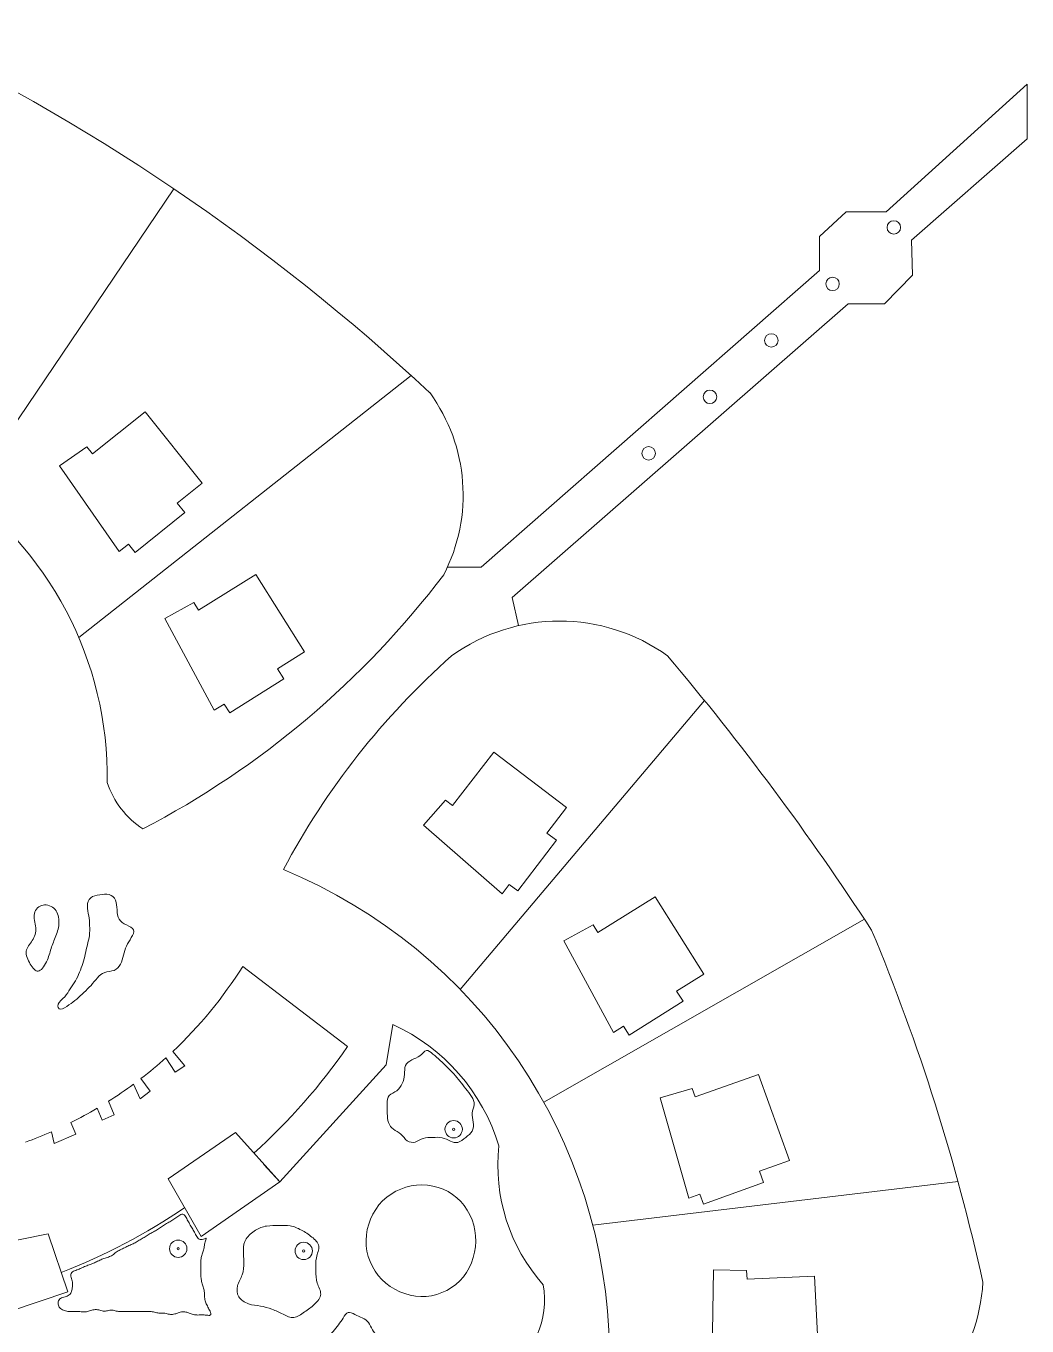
# Model space of a CAD drawing. Header units: inches. Extents: x 36 to 71.8, y 17.4 to 61.8.
# Drawn here: x 56.43 to 71.44, y 32.9 to 52.38 of the extents above; entities that cross this region are included whole.
import ezdxf

# ---------------------------------------------------------------- set-up
doc = ezdxf.new("R2010")
doc.units = ezdxf.units.IN
doc.header["$MEASUREMENT"] = 0
for name, color, linetype, lineweight in [('00_SOURCE_FROZEN', 7, 'Continuous', 18), ('11_EXISTING_TRIMMED', 7, 'Continuous', 13), ('20_NEW_PLANTING', 7, 'Continuous', 13), ('40_PLANTS', 7, 'Continuous', 13)]:
    doc.layers.add(name, color=color, linetype=linetype, lineweight=lineweight)

# ---------------------------------------------------------------- blocks, each defined once
blk = doc.blocks.new('TREE')
for radius in [1, 0.13]:
    blk.add_circle((0, 0), radius)

msp = doc.modelspace()

# ---------------------------------------------------------------- linework, layer by layer
at = {"layer": '00_SOURCE_FROZEN'}
msp.add_line((63.257, 44.272), (62.748, 44.272), dxfattribs=at)
for points in [[(63.257, 44.272), (68.329, 48.719), (68.329, 49.231), (68.73, 49.6), (69.33, 49.6), (71.442, 51.512), (71.442, 50.696), (69.711, 49.177), (69.725, 48.651), (69.304, 48.218), (68.761, 48.218), (63.72, 43.82), (63.817, 43.397)], [(55.552, 45.371), (58.647, 49.945)], [(62.206, 47.145), (57.223, 43.22)], [(66.604, 42.276), (62.941, 37.945)], [(69.006, 38.995), (64.196, 36.253)], [(58.528, 36.918), (58.67, 36.704), (58.814, 36.799), (58.632, 37.014)], [(58.043, 36.524), (58.141, 36.305), (58.295, 36.419), (58.155, 36.608)], [(57.496, 36.162), (57.572, 35.985), (57.754, 36.063), (57.668, 36.267)], [(56.812, 35.811), (56.853, 35.634), (57.179, 35.773), (57.105, 35.949)], [(58.564, 35.106), (59.058, 34.241), (60.235, 35.059), (59.57, 35.799), (58.564, 35.106)], [(70.407, 35.063), (64.93, 34.409)]]:
    msp.add_lwpolyline(points, dxfattribs=at)
for points in [[(57.426, 45.973), (58.218, 46.601), (59.075, 45.534), (58.699, 45.232), (58.811, 45.092), (58.066, 44.493), (57.966, 44.618), (57.83, 44.508), (56.934, 45.791), (57.343, 46.076)], [(59.019, 43.63), (59.878, 44.165), (60.608, 43.006), (60.2, 42.749), (60.296, 42.598), (59.487, 42.088), (59.402, 42.222), (59.254, 42.129), (58.511, 43.505), (58.949, 43.742)], [(62.827, 40.702), (63.445, 41.502), (64.534, 40.672), (64.241, 40.288), (64.384, 40.18), (63.804, 39.42), (63.677, 39.516), (63.571, 39.377), (62.394, 40.407), (62.722, 40.782)], [(65.006, 38.799), (65.865, 39.334), (66.595, 38.175), (66.187, 37.918), (66.283, 37.767), (65.474, 37.257), (65.389, 37.391), (65.242, 37.298), (64.498, 38.674), (64.936, 38.911)], [(66.464, 36.332), (67.417, 36.67), (67.882, 35.382), (67.428, 35.218), (67.489, 35.05), (66.59, 34.725), (66.536, 34.875), (66.372, 34.816), (65.94, 36.319), (66.419, 36.457)], [(55.549, 34.034), (56.763, 34.283), (57.058, 33.412), (55.766, 32.976)], [(67.244, 33.6), (68.254, 33.648), (68.327, 32.28), (67.845, 32.255), (67.855, 32.076), (66.9, 32.025), (66.892, 32.184), (66.717, 32.175), (66.739, 33.739), (67.237, 33.732)]]:
    msp.add_lwpolyline(points, close=True, dxfattribs=at)
for points in [[(50.14, 46.014, -0.546754), (57.65, 41.045, 0.171391), (58.184, 40.351, 0.171391)], [(60.29, 39.74, -0.089338), (62.813, 42.944, -0.322066), (66.051, 42.944, -0.030946), (69.111, 38.833, -0.044664), (70.78, 33.554, -0.301674), (68.967, 31.144, -0.082145), (65.591, 31.078)], [(60.29, 39.74, -0.300089), (65.18, 32.538)], [(59.849, 35.488, 0.057164), (61.253, 37.088), (59.681, 38.289, -0.064319), (58.632, 37.014, -0.064319)], [(59.998, 35.322), (60.235, 35.059), (61.831, 36.816), (61.933, 37.418, -0.214593), (63.522, 35.602, 0.212382), (64.188, 33.517, -0.642649), (62.166, 32.15, 0.132984), (51.615, 31.858, -0.471407), (50.913, 32.245)], [(58.528, 36.918, -0.018836), (58.155, 36.608, -0.018836)], [(58.043, 36.524, -0.017658), (57.668, 36.267, -0.017658)], [(57.496, 36.162, -0.017305), (57.105, 35.949, -0.017305)], [(56.812, 35.811, -0.016254), (56.423, 35.655, -0.016254)], [(56.959, 33.703, 0.056142), (58.811, 34.673)]]:
    msp.add_lwpolyline(points, format="xyb", dxfattribs=at)
for centre, radius, start, end in [((40.939, 23.771), 31.601, 47.0054, 64.8874), ((60.387, 45.356), 2.599, 332.6099, 36.0186), ((51.961, 52.291), 13.465, 297.5281, 322.8549)]:
    msp.add_arc(centre, radius, start, end, dxfattribs=at)
at = {"layer": '11_EXISTING_TRIMMED'}
for points, knots in [([(56.95, 37.649), (56.916, 37.649), (56.897, 37.684), (56.912, 37.721), (56.927, 37.757), (56.976, 37.796), (57.011, 37.835), (57.046, 37.874), (57.068, 37.913), (57.094, 37.953), (57.119, 37.992), (57.149, 38.032), (57.173, 38.073), (57.197, 38.115), (57.216, 38.158), (57.234, 38.202), (57.252, 38.246), (57.27, 38.29), (57.284, 38.335), (57.298, 38.38), (57.309, 38.427), (57.319, 38.473), (57.329, 38.52), (57.339, 38.566), (57.351, 38.612), (57.363, 38.658), (57.376, 38.703), (57.382, 38.752), (57.388, 38.8), (57.387, 38.852), (57.385, 38.902), (57.383, 38.952), (57.38, 38.999), (57.372, 39.047), (57.364, 39.096), (57.351, 39.146), (57.352, 39.194), (57.353, 39.243), (57.368, 39.29), (57.401, 39.318), (57.434, 39.346), (57.485, 39.353), (57.536, 39.361), (57.586, 39.369), (57.636, 39.376), (57.678, 39.365), (57.72, 39.354), (57.755, 39.324), (57.773, 39.282), (57.791, 39.241), (57.793, 39.189), (57.796, 39.137), (57.799, 39.086), (57.803, 39.036), (57.826, 38.997), (57.849, 38.959), (57.891, 38.933), (57.937, 38.91), (57.983, 38.887), (58.032, 38.869), (58.045, 38.837), (58.059, 38.806), (58.036, 38.763), (58.01, 38.72), (57.985, 38.678), (57.956, 38.636), (57.937, 38.593), (57.917, 38.55), (57.906, 38.505), (57.894, 38.458), (57.882, 38.412), (57.87, 38.363), (57.848, 38.322), (57.826, 38.281), (57.795, 38.247), (57.752, 38.23), (57.709, 38.214), (57.655, 38.214), (57.611, 38.199), (57.567, 38.184), (57.533, 38.153), (57.501, 38.117), (57.469, 38.082), (57.439, 38.042), (57.406, 38.005), (57.373, 37.968), (57.336, 37.933), (57.3, 37.899), (57.264, 37.864), (57.227, 37.83), (57.191, 37.799), (57.155, 37.769), (57.118, 37.742), (57.075, 37.712), (57.032, 37.682), (56.983, 37.649), (56.95, 37.649)], [0, 0, 0, 0, 0.03125, 0.03125, 0.03125, 0.0625, 0.0625, 0.0625, 0.09375, 0.09375, 0.09375, 0.125, 0.125, 0.125, 0.15625, 0.15625, 0.15625, 0.1875, 0.1875, 0.1875, 0.21875, 0.21875, 0.21875, 0.25, 0.25, 0.25, 0.28125, 0.28125, 0.28125, 0.3125, 0.3125, 0.3125, 0.34375, 0.34375, 0.34375, 0.375, 0.375, 0.375, 0.40625, 0.40625, 0.40625, 0.4375, 0.4375, 0.4375, 0.46875, 0.46875, 0.46875, 0.5, 0.5, 0.5, 0.53125, 0.53125, 0.53125, 0.5625, 0.5625, 0.5625, 0.59375, 0.59375, 0.59375, 0.625, 0.625, 0.625, 0.65625, 0.65625, 0.65625, 0.6875, 0.6875, 0.6875, 0.71875, 0.71875, 0.71875, 0.75, 0.75, 0.75, 0.78125, 0.78125, 0.78125, 0.8125, 0.8125, 0.8125, 0.84375, 0.84375, 0.84375, 0.875, 0.875, 0.875, 0.90625, 0.90625, 0.90625, 0.9375, 0.9375, 0.9375, 0.96875, 0.96875, 0.96875, 1, 1, 1, 1]), ([(56.628, 38.221), (56.585, 38.203), (56.548, 38.244), (56.51, 38.301), (56.472, 38.359), (56.432, 38.434), (56.433, 38.495), (56.433, 38.555), (56.475, 38.601), (56.512, 38.655), (56.549, 38.71), (56.581, 38.773), (56.58, 38.843), (56.58, 38.913), (56.548, 38.99), (56.554, 39.057), (56.559, 39.124), (56.603, 39.181), (56.663, 39.202), (56.723, 39.222), (56.8, 39.206), (56.849, 39.161), (56.899, 39.117), (56.921, 39.044), (56.925, 38.973), (56.928, 38.903), (56.912, 38.836), (56.889, 38.771), (56.866, 38.706), (56.835, 38.643), (56.814, 38.58), (56.793, 38.518), (56.781, 38.456), (56.751, 38.386), (56.72, 38.316), (56.671, 38.239), (56.628, 38.221)], [0, 0, 0, 0, 0.083333, 0.083333, 0.083333, 0.166667, 0.166667, 0.166667, 0.25, 0.25, 0.25, 0.333333, 0.333333, 0.333333, 0.416667, 0.416667, 0.416667, 0.5, 0.5, 0.5, 0.583333, 0.583333, 0.583333, 0.666667, 0.666667, 0.666667, 0.75, 0.75, 0.75, 0.833333, 0.833333, 0.833333, 0.916667, 0.916667, 0.916667, 1, 1, 1, 1]), ([(61.878, 36.353), (61.905, 36.384), (61.953, 36.399), (61.99, 36.426), (62.027, 36.454), (62.054, 36.493), (62.073, 36.534), (62.093, 36.576), (62.104, 36.619), (62.107, 36.667), (62.111, 36.714), (62.106, 36.766), (62.122, 36.804), (62.138, 36.842), (62.175, 36.867), (62.216, 36.887), (62.257, 36.907), (62.302, 36.923), (62.339, 36.951), (62.376, 36.98), (62.404, 37.02), (62.435, 37.027), (62.465, 37.034), (62.498, 37.006), (62.534, 36.976), (62.57, 36.945), (62.608, 36.911), (62.644, 36.878), (62.68, 36.845), (62.713, 36.813), (62.747, 36.78), (62.78, 36.747), (62.813, 36.712), (62.846, 36.677), (62.878, 36.641), (62.909, 36.605), (62.938, 36.568), (62.968, 36.531), (62.996, 36.494), (63.025, 36.456), (63.055, 36.418), (63.087, 36.379), (63.112, 36.339), (63.137, 36.299), (63.155, 36.258), (63.152, 36.217), (63.148, 36.176), (63.124, 36.134), (63.119, 36.09), (63.115, 36.047), (63.131, 36.002), (63.137, 35.955), (63.144, 35.908), (63.141, 35.859), (63.121, 35.821), (63.1, 35.783), (63.063, 35.755), (63.024, 35.725), (62.985, 35.695), (62.944, 35.663), (62.906, 35.652), (62.868, 35.641), (62.833, 35.652), (62.795, 35.67), (62.757, 35.687), (62.716, 35.711), (62.67, 35.721), (62.625, 35.731), (62.576, 35.727), (62.528, 35.726), (62.48, 35.725), (62.433, 35.726), (62.389, 35.712), (62.346, 35.698), (62.307, 35.669), (62.266, 35.657), (62.225, 35.645), (62.182, 35.65), (62.147, 35.675), (62.113, 35.699), (62.087, 35.744), (62.053, 35.774), (62.019, 35.805), (61.976, 35.822), (61.942, 35.847), (61.908, 35.873), (61.882, 35.907), (61.868, 35.947), (61.853, 35.988), (61.851, 36.036), (61.848, 36.084), (61.846, 36.133), (61.843, 36.182), (61.845, 36.229), (61.846, 36.277), (61.852, 36.323), (61.878, 36.353)], [0, 0, 0, 0, 0.03125, 0.03125, 0.03125, 0.0625, 0.0625, 0.0625, 0.09375, 0.09375, 0.09375, 0.125, 0.125, 0.125, 0.15625, 0.15625, 0.15625, 0.1875, 0.1875, 0.1875, 0.21875, 0.21875, 0.21875, 0.25, 0.25, 0.25, 0.28125, 0.28125, 0.28125, 0.3125, 0.3125, 0.3125, 0.34375, 0.34375, 0.34375, 0.375, 0.375, 0.375, 0.40625, 0.40625, 0.40625, 0.4375, 0.4375, 0.4375, 0.46875, 0.46875, 0.46875, 0.5, 0.5, 0.5, 0.53125, 0.53125, 0.53125, 0.5625, 0.5625, 0.5625, 0.59375, 0.59375, 0.59375, 0.625, 0.625, 0.625, 0.65625, 0.65625, 0.65625, 0.6875, 0.6875, 0.6875, 0.71875, 0.71875, 0.71875, 0.75, 0.75, 0.75, 0.78125, 0.78125, 0.78125, 0.8125, 0.8125, 0.8125, 0.84375, 0.84375, 0.84375, 0.875, 0.875, 0.875, 0.90625, 0.90625, 0.90625, 0.9375, 0.9375, 0.9375, 0.96875, 0.96875, 0.96875, 1, 1, 1, 1]), ([(62.286, 35.011), (62.503, 35.031), (62.73, 34.962), (62.893, 34.822), (63.056, 34.682), (63.155, 34.47), (63.172, 34.25), (63.189, 34.031), (63.124, 33.804), (62.989, 33.637), (62.854, 33.469), (62.649, 33.36), (62.434, 33.343), (62.219, 33.327), (61.994, 33.402), (61.827, 33.541), (61.66, 33.68), (61.552, 33.884), (61.533, 34.1), (61.515, 34.317), (61.586, 34.545), (61.724, 34.713), (61.863, 34.882), (62.069, 34.991), (62.286, 35.011)], [0, 0, 0, 0, 0.125, 0.125, 0.125, 0.25, 0.25, 0.25, 0.375, 0.375, 0.375, 0.5, 0.5, 0.5, 0.625, 0.625, 0.625, 0.75, 0.75, 0.75, 0.875, 0.875, 0.875, 1, 1, 1, 1]), ([(56.926, 33.292), (56.938, 33.31), (56.958, 33.319), (56.981, 33.326), (57.003, 33.333), (57.029, 33.339), (57.05, 33.348), (57.072, 33.358), (57.09, 33.371), (57.102, 33.389), (57.113, 33.407), (57.117, 33.43), (57.121, 33.453), (57.125, 33.476), (57.128, 33.5), (57.129, 33.523), (57.129, 33.547), (57.126, 33.57), (57.12, 33.593), (57.113, 33.616), (57.103, 33.639), (57.103, 33.66), (57.103, 33.68), (57.113, 33.698), (57.13, 33.71), (57.147, 33.723), (57.171, 33.73), (57.194, 33.739), (57.217, 33.748), (57.239, 33.758), (57.26, 33.767), (57.282, 33.777), (57.304, 33.787), (57.327, 33.796), (57.349, 33.805), (57.371, 33.813), (57.393, 33.821), (57.416, 33.83), (57.437, 33.838), (57.459, 33.847), (57.48, 33.857), (57.5, 33.868), (57.521, 33.878), (57.542, 33.888), (57.563, 33.898), (57.584, 33.906), (57.606, 33.915), (57.628, 33.921), (57.65, 33.928), (57.671, 33.935), (57.693, 33.942), (57.713, 33.953), (57.733, 33.964), (57.75, 33.98), (57.769, 33.994), (57.788, 34.008), (57.808, 34.021), (57.829, 34.032), (57.851, 34.044), (57.873, 34.053), (57.894, 34.064), (57.916, 34.075), (57.937, 34.087), (57.959, 34.097), (57.98, 34.107), (58.002, 34.116), (58.023, 34.125), (58.044, 34.135), (58.065, 34.145), (58.084, 34.156), (58.104, 34.168), (58.124, 34.181), (58.143, 34.192), (58.163, 34.204), (58.183, 34.215), (58.203, 34.227), (58.223, 34.239), (58.243, 34.253), (58.263, 34.265), (58.283, 34.278), (58.304, 34.29), (58.325, 34.302), (58.346, 34.313), (58.367, 34.325), (58.387, 34.337), (58.408, 34.35), (58.429, 34.362), (58.449, 34.375), (58.469, 34.388), (58.489, 34.401), (58.51, 34.414), (58.53, 34.427), (58.55, 34.44), (58.571, 34.453), (58.591, 34.466), (58.611, 34.479), (58.632, 34.491), (58.652, 34.504), (58.672, 34.516), (58.693, 34.531), (58.713, 34.545), (58.734, 34.561), (58.753, 34.569), (58.773, 34.578), (58.79, 34.577), (58.804, 34.566), (58.818, 34.554), (58.829, 34.53), (58.841, 34.508), (58.853, 34.486), (58.864, 34.465), (58.876, 34.444), (58.888, 34.423), (58.9, 34.402), (58.912, 34.382), (58.924, 34.361), (58.937, 34.34), (58.948, 34.319), (58.96, 34.298), (58.971, 34.277), (58.983, 34.255), (58.996, 34.233), (59.009, 34.211), (59.027, 34.201), (59.046, 34.191), (59.07, 34.192), (59.091, 34.199), (59.111, 34.206), (59.129, 34.219), (59.133, 34.217), (59.138, 34.215), (59.129, 34.197), (59.122, 34.176), (59.115, 34.155), (59.11, 34.129), (59.107, 34.106), (59.103, 34.082), (59.1, 34.06), (59.094, 34.038), (59.088, 34.017), (59.079, 33.996), (59.071, 33.974), (59.064, 33.952), (59.058, 33.93), (59.056, 33.907), (59.053, 33.883), (59.054, 33.859), (59.054, 33.835), (59.055, 33.811), (59.055, 33.786), (59.055, 33.762), (59.055, 33.738), (59.055, 33.714), (59.055, 33.69), (59.054, 33.666), (59.053, 33.642), (59.056, 33.618), (59.058, 33.595), (59.063, 33.572), (59.069, 33.55), (59.074, 33.528), (59.08, 33.506), (59.086, 33.484), (59.093, 33.462), (59.1, 33.44), (59.104, 33.418), (59.108, 33.395), (59.108, 33.371), (59.109, 33.347), (59.11, 33.324), (59.11, 33.3), (59.116, 33.277), (59.122, 33.255), (59.132, 33.234), (59.143, 33.214), (59.153, 33.194), (59.164, 33.174), (59.175, 33.152), (59.187, 33.131), (59.2, 33.107), (59.203, 33.09), (59.206, 33.073), (59.2, 33.062), (59.185, 33.059), (59.169, 33.056), (59.144, 33.061), (59.119, 33.063), (59.094, 33.066), (59.07, 33.065), (59.046, 33.065), (59.022, 33.064), (58.997, 33.063), (58.974, 33.065), (58.951, 33.068), (58.929, 33.073), (58.908, 33.081), (58.886, 33.089), (58.865, 33.099), (58.843, 33.105), (58.822, 33.111), (58.8, 33.114), (58.778, 33.112), (58.756, 33.109), (58.734, 33.102), (58.711, 33.094), (58.689, 33.087), (58.667, 33.08), (58.645, 33.076), (58.623, 33.072), (58.603, 33.072), (58.581, 33.075), (58.56, 33.079), (58.538, 33.087), (58.514, 33.09), (58.491, 33.093), (58.466, 33.09), (58.442, 33.091), (58.419, 33.092), (58.396, 33.096), (58.374, 33.101), (58.352, 33.106), (58.33, 33.113), (58.307, 33.116), (58.284, 33.119), (58.259, 33.119), (58.235, 33.118), (58.211, 33.118), (58.187, 33.117), (58.163, 33.117), (58.139, 33.117), (58.115, 33.118), (58.091, 33.118), (58.067, 33.118), (58.042, 33.117), (58.018, 33.117), (57.994, 33.117), (57.97, 33.118), (57.946, 33.118), (57.922, 33.118), (57.898, 33.117), (57.874, 33.117), (57.85, 33.116), (57.825, 33.115), (57.802, 33.119), (57.779, 33.123), (57.758, 33.132), (57.736, 33.135), (57.714, 33.139), (57.692, 33.137), (57.67, 33.133), (57.648, 33.128), (57.626, 33.12), (57.605, 33.121), (57.583, 33.122), (57.561, 33.131), (57.539, 33.137), (57.516, 33.143), (57.492, 33.146), (57.469, 33.145), (57.445, 33.143), (57.422, 33.138), (57.4, 33.13), (57.378, 33.123), (57.357, 33.115), (57.336, 33.112), (57.315, 33.108), (57.295, 33.11), (57.273, 33.112), (57.251, 33.114), (57.227, 33.117), (57.203, 33.117), (57.179, 33.118), (57.154, 33.117), (57.13, 33.116), (57.106, 33.116), (57.082, 33.115), (57.059, 33.118), (57.036, 33.121), (57.014, 33.128), (56.993, 33.137), (56.971, 33.145), (56.951, 33.155), (56.937, 33.17), (56.923, 33.185), (56.916, 33.205), (56.914, 33.228), (56.912, 33.25), (56.915, 33.275), (56.926, 33.292)], [0, 0, 0, 0, 0.010417, 0.010417, 0.010417, 0.020833, 0.020833, 0.020833, 0.03125, 0.03125, 0.03125, 0.041667, 0.041667, 0.041667, 0.052083, 0.052083, 0.052083, 0.0625, 0.0625, 0.0625, 0.072917, 0.072917, 0.072917, 0.083333, 0.083333, 0.083333, 0.09375, 0.09375, 0.09375, 0.104167, 0.104167, 0.104167, 0.114583, 0.114583, 0.114583, 0.125, 0.125, 0.125, 0.135417, 0.135417, 0.135417, 0.145833, 0.145833, 0.145833, 0.15625, 0.15625, 0.15625, 0.166667, 0.166667, 0.166667, 0.177083, 0.177083, 0.177083, 0.1875, 0.1875, 0.1875, 0.197917, 0.197917, 0.197917, 0.208333, 0.208333, 0.208333, 0.21875, 0.21875, 0.21875, 0.229167, 0.229167, 0.229167, 0.239583, 0.239583, 0.239583, 0.25, 0.25, 0.25, 0.260417, 0.260417, 0.260417, 0.270833, 0.270833, 0.270833, 0.28125, 0.28125, 0.28125, 0.291667, 0.291667, 0.291667, 0.302083, 0.302083, 0.302083, 0.3125, 0.3125, 0.3125, 0.322917, 0.322917, 0.322917, 0.333333, 0.333333, 0.333333, 0.34375, 0.34375, 0.34375, 0.354167, 0.354167, 0.354167, 0.364583, 0.364583, 0.364583, 0.375, 0.375, 0.375, 0.385417, 0.385417, 0.385417, 0.395833, 0.395833, 0.395833, 0.40625, 0.40625, 0.40625, 0.416667, 0.416667, 0.416667, 0.427083, 0.427083, 0.427083, 0.4375, 0.4375, 0.4375, 0.447917, 0.447917, 0.447917, 0.458333, 0.458333, 0.458333, 0.46875, 0.46875, 0.46875, 0.479167, 0.479167, 0.479167, 0.489583, 0.489583, 0.489583, 0.5, 0.5, 0.5, 0.510417, 0.510417, 0.510417, 0.520833, 0.520833, 0.520833, 0.53125, 0.53125, 0.53125, 0.541667, 0.541667, 0.541667, 0.552083, 0.552083, 0.552083, 0.5625, 0.5625, 0.5625, 0.572917, 0.572917, 0.572917, 0.583333, 0.583333, 0.583333, 0.59375, 0.59375, 0.59375, 0.604167, 0.604167, 0.604167, 0.614583, 0.614583, 0.614583, 0.625, 0.625, 0.625, 0.635417, 0.635417, 0.635417, 0.645833, 0.645833, 0.645833, 0.65625, 0.65625, 0.65625, 0.666667, 0.666667, 0.666667, 0.677083, 0.677083, 0.677083, 0.6875, 0.6875, 0.6875, 0.697917, 0.697917, 0.697917, 0.708333, 0.708333, 0.708333, 0.71875, 0.71875, 0.71875, 0.729167, 0.729167, 0.729167, 0.739583, 0.739583, 0.739583, 0.75, 0.75, 0.75, 0.760417, 0.760417, 0.760417, 0.770833, 0.770833, 0.770833, 0.78125, 0.78125, 0.78125, 0.791667, 0.791667, 0.791667, 0.802083, 0.802083, 0.802083, 0.8125, 0.8125, 0.8125, 0.822917, 0.822917, 0.822917, 0.833333, 0.833333, 0.833333, 0.84375, 0.84375, 0.84375, 0.854167, 0.854167, 0.854167, 0.864583, 0.864583, 0.864583, 0.875, 0.875, 0.875, 0.885417, 0.885417, 0.885417, 0.895833, 0.895833, 0.895833, 0.90625, 0.90625, 0.90625, 0.916667, 0.916667, 0.916667, 0.927083, 0.927083, 0.927083, 0.9375, 0.9375, 0.9375, 0.947917, 0.947917, 0.947917, 0.958333, 0.958333, 0.958333, 0.96875, 0.96875, 0.96875, 0.979167, 0.979167, 0.979167, 0.989583, 0.989583, 0.989583, 1, 1, 1, 1]), ([(59.768, 33.231), (59.709, 33.251), (59.653, 33.29), (59.622, 33.338), (59.592, 33.387), (59.588, 33.446), (59.603, 33.502), (59.618, 33.558), (59.652, 33.61), (59.673, 33.668), (59.693, 33.726), (59.699, 33.79), (59.698, 33.853), (59.697, 33.917), (59.689, 33.98), (59.69, 34.039), (59.691, 34.099), (59.701, 34.154), (59.733, 34.205), (59.764, 34.255), (59.817, 34.301), (59.87, 34.334), (59.924, 34.367), (59.978, 34.388), (60.039, 34.397), (60.099, 34.406), (60.166, 34.404), (60.226, 34.405), (60.286, 34.406), (60.339, 34.411), (60.394, 34.401), (60.449, 34.391), (60.505, 34.367), (60.56, 34.337), (60.615, 34.308), (60.669, 34.273), (60.718, 34.233), (60.767, 34.194), (60.812, 34.151), (60.82, 34.098), (60.828, 34.046), (60.799, 33.985), (60.786, 33.922), (60.773, 33.86), (60.775, 33.795), (60.777, 33.73), (60.779, 33.666), (60.779, 33.602), (60.798, 33.543), (60.816, 33.485), (60.853, 33.431), (60.85, 33.377), (60.847, 33.323), (60.804, 33.269), (60.757, 33.225), (60.711, 33.18), (60.661, 33.146), (60.608, 33.109), (60.555, 33.072), (60.499, 33.032), (60.445, 33.026), (60.391, 33.02), (60.339, 33.048), (60.285, 33.075), (60.231, 33.102), (60.175, 33.129), (60.119, 33.15), (60.062, 33.172), (60.004, 33.189), (59.945, 33.198), (59.886, 33.208), (59.826, 33.211), (59.768, 33.231)], [0, 0, 0, 0, 0.041667, 0.041667, 0.041667, 0.083333, 0.083333, 0.083333, 0.125, 0.125, 0.125, 0.166667, 0.166667, 0.166667, 0.208333, 0.208333, 0.208333, 0.25, 0.25, 0.25, 0.291667, 0.291667, 0.291667, 0.333333, 0.333333, 0.333333, 0.375, 0.375, 0.375, 0.416667, 0.416667, 0.416667, 0.458333, 0.458333, 0.458333, 0.5, 0.5, 0.5, 0.541667, 0.541667, 0.541667, 0.583333, 0.583333, 0.583333, 0.625, 0.625, 0.625, 0.666667, 0.666667, 0.666667, 0.708333, 0.708333, 0.708333, 0.75, 0.75, 0.75, 0.791667, 0.791667, 0.791667, 0.833333, 0.833333, 0.833333, 0.875, 0.875, 0.875, 0.916667, 0.916667, 0.916667, 0.958333, 0.958333, 0.958333, 1, 1, 1, 1]), ([(60.761, 32.621), (60.76, 32.633), (60.8, 32.647), (60.838, 32.665), (60.876, 32.683), (60.913, 32.705), (60.946, 32.731), (60.979, 32.758), (61.008, 32.788), (61.036, 32.819), (61.064, 32.85), (61.091, 32.882), (61.116, 32.915), (61.141, 32.947), (61.164, 32.981), (61.187, 33.017), (61.21, 33.053), (61.233, 33.092), (61.262, 33.101), (61.29, 33.111), (61.325, 33.091), (61.362, 33.072), (61.398, 33.054), (61.437, 33.038), (61.474, 33.02), (61.511, 33.002), (61.545, 32.982), (61.568, 32.951), (61.592, 32.92), (61.604, 32.877), (61.625, 32.842), (61.645, 32.806), (61.673, 32.778), (61.708, 32.758), (61.742, 32.738), (61.782, 32.726), (61.82, 32.712), (61.859, 32.699), (61.895, 32.683), (61.933, 32.669), (61.97, 32.654), (62.008, 32.641), (62.049, 32.634), (62.089, 32.628), (62.131, 32.627), (62.174, 32.627), (62.216, 32.627), (62.259, 32.627), (62.302, 32.628), (62.345, 32.629), (62.387, 32.63), (62.427, 32.632), (62.467, 32.633), (62.504, 32.634), (62.544, 32.632), (62.584, 32.63), (62.627, 32.625), (62.67, 32.627), (62.713, 32.628), (62.757, 32.636), (62.796, 32.636), (62.835, 32.635), (62.869, 32.627), (62.896, 32.602), (62.922, 32.577), (62.94, 32.536), (62.964, 32.501), (62.989, 32.467), (63.02, 32.438), (63.045, 32.406), (63.071, 32.374), (63.092, 32.339), (63.114, 32.305), (63.137, 32.272), (63.16, 32.24), (63.192, 32.207), (63.223, 32.175), (63.262, 32.141), (63.267, 32.115), (63.272, 32.089), (63.242, 32.07), (63.203, 32.056), (63.164, 32.042), (63.116, 32.033), (63.073, 32.029), (63.029, 32.025), (62.991, 32.026), (62.953, 32.034), (62.914, 32.043), (62.876, 32.058), (62.839, 32.074), (62.801, 32.089), (62.764, 32.104), (62.726, 32.119), (62.689, 32.133), (62.651, 32.146), (62.613, 32.159), (62.575, 32.172), (62.536, 32.184), (62.498, 32.197), (62.46, 32.21), (62.422, 32.223), (62.384, 32.235), (62.346, 32.248), (62.308, 32.261), (62.27, 32.274), (62.232, 32.287), (62.194, 32.299), (62.156, 32.312), (62.118, 32.325), (62.08, 32.339), (62.041, 32.35), (62.003, 32.362), (61.963, 32.372), (61.924, 32.381), (61.885, 32.391), (61.846, 32.401), (61.807, 32.41), (61.767, 32.419), (61.727, 32.427), (61.688, 32.435), (61.648, 32.442), (61.608, 32.45), (61.568, 32.458), (61.529, 32.467), (61.49, 32.476), (61.451, 32.488), (61.412, 32.499), (61.374, 32.512), (61.336, 32.523), (61.297, 32.534), (61.258, 32.544), (61.217, 32.55), (61.177, 32.556), (61.134, 32.557), (61.094, 32.562), (61.053, 32.567), (61.015, 32.575), (60.974, 32.58), (60.932, 32.585), (60.888, 32.586), (60.845, 32.592), (60.802, 32.598), (60.762, 32.609), (60.761, 32.621)], [0, 0, 0, 0, 0.020833, 0.020833, 0.020833, 0.041667, 0.041667, 0.041667, 0.0625, 0.0625, 0.0625, 0.083333, 0.083333, 0.083333, 0.104167, 0.104167, 0.104167, 0.125, 0.125, 0.125, 0.145833, 0.145833, 0.145833, 0.166667, 0.166667, 0.166667, 0.1875, 0.1875, 0.1875, 0.208333, 0.208333, 0.208333, 0.229167, 0.229167, 0.229167, 0.25, 0.25, 0.25, 0.270833, 0.270833, 0.270833, 0.291667, 0.291667, 0.291667, 0.3125, 0.3125, 0.3125, 0.333333, 0.333333, 0.333333, 0.354167, 0.354167, 0.354167, 0.375, 0.375, 0.375, 0.395833, 0.395833, 0.395833, 0.416667, 0.416667, 0.416667, 0.4375, 0.4375, 0.4375, 0.458333, 0.458333, 0.458333, 0.479167, 0.479167, 0.479167, 0.5, 0.5, 0.5, 0.520833, 0.520833, 0.520833, 0.541667, 0.541667, 0.541667, 0.5625, 0.5625, 0.5625, 0.583333, 0.583333, 0.583333, 0.604167, 0.604167, 0.604167, 0.625, 0.625, 0.625, 0.645833, 0.645833, 0.645833, 0.666667, 0.666667, 0.666667, 0.6875, 0.6875, 0.6875, 0.708333, 0.708333, 0.708333, 0.729167, 0.729167, 0.729167, 0.75, 0.75, 0.75, 0.770833, 0.770833, 0.770833, 0.791667, 0.791667, 0.791667, 0.8125, 0.8125, 0.8125, 0.833333, 0.833333, 0.833333, 0.854167, 0.854167, 0.854167, 0.875, 0.875, 0.875, 0.895833, 0.895833, 0.895833, 0.916667, 0.916667, 0.916667, 0.9375, 0.9375, 0.9375, 0.958333, 0.958333, 0.958333, 0.979167, 0.979167, 0.979167, 1, 1, 1, 1])]:
    msp.add_open_spline(points, degree=3, knots=knots, dxfattribs=at)
at = {"layer": '20_NEW_PLANTING'}
for centre in [(69.445, 49.366), (68.526, 48.519), (67.607, 47.672), (66.687, 46.826), (65.768, 45.979)]:
    msp.add_circle(centre, 0.101, dxfattribs=at)

# ---------------------------------------------------------------- block references
at = {"layer": '40_PLANTS', "xscale": 0.13, "yscale": 0.13}
for p in [(62.844, 35.848), (58.713, 34.058), (60.595, 34.025)]:
    msp.add_blockref('TREE', p, dxfattribs=at)

doc.saveas('drawing.dxf')
